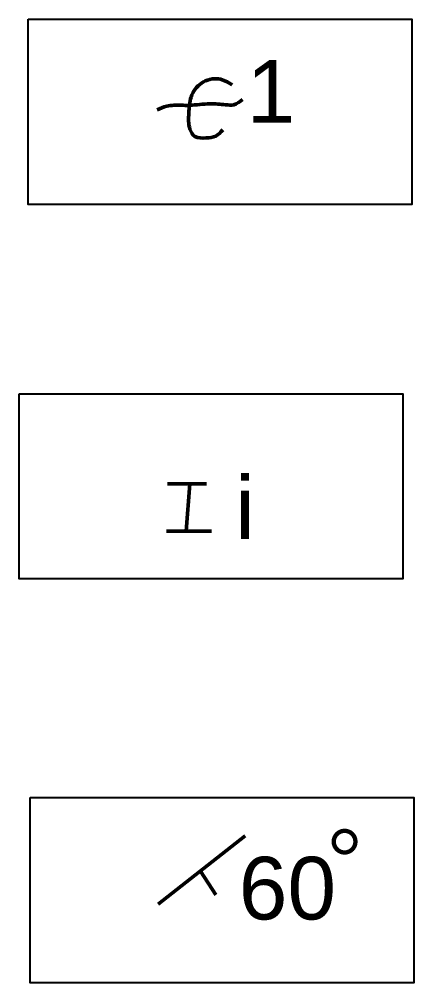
# Model space of a CAD drawing. Header units: millimetres. Extents: x 417511 to 419139, y 2845303 to 2846491.
# Drawn here: x 418718.7 to 418781.7, y 2845840.6 to 2845994.4 of the extents above; entities that cross this region are included whole.
import ezdxf

# ---------------------------------------------------------------- set-up
doc = ezdxf.new("R2010")
doc.units = ezdxf.units.MM
doc.header["$LTSCALE"] = 0.3
doc.layers.add('图例', color=7, linetype='Continuous')
doc.styles.get("Standard").update_dxf_attribs({"font": 'arial.ttf'})

msp = doc.modelspace()

# ---------------------------------------------------------------- linework, layer by layer
at = {"layer": '图例', "linetype": 'ByBlock', "lineweight": 50}
for p, q in [((418745.95, 2845920.24), (418745.33, 2845912.73)), ((418742.2, 2845912.73), (418749.38, 2845912.73)), ((418754.79, 2845864.07), (418740.9, 2845853.19)), ((418747.63, 2845858.46), (418750.07, 2845854.66))]:
    msp.add_line(p, q, dxfattribs=at)
at = {"layer": '图例', "linetype": 'ByBlock', "lineweight": -3}
for points in [[(418720.13, 2845994.42), (418781.34, 2845994.42), (418781.34, 2845964.87), (418720.13, 2845964.87)], [(418718.71, 2845934.65), (418779.92, 2845934.65), (418779.92, 2845905.1), (418718.71, 2845905.1)], [(418720.46, 2845870.18), (418781.67, 2845870.18), (418781.67, 2845840.63), (418720.46, 2845840.63)]]:
    msp.add_lwpolyline(points, close=True, dxfattribs=at)
at = {"layer": '图例', "linetype": 'ByBlock', "lineweight": 50}
msp.add_lwpolyline([(418742.35, 2845920.24), (418744.65, 2845920.24), (418746.51, 2845920.24), (418748.57, 2845920.24)], dxfattribs=at)
for points in [[(418752.69, 2845983.97), (418750.53, 2845984.9), (418747.8, 2845984.24), (418746.15, 2845982.01), (418745.78, 2845979.45), (418745.95, 2845976.88), (418746.74, 2845975.72), (418748.55, 2845975.49), (418750.06, 2845975.76), (418751.2, 2845976.78)], [(418740.7, 2845979.96), (418742.25, 2845980.54), (418744.53, 2845980.69), (418745.88, 2845980.69), (418749.15, 2845980.92), (418751.64, 2845980.77), (418752.94, 2845980.78), (418754.36, 2845981.63)]]:
    msp.add_spline(points, degree=3, dxfattribs=at)

# ---------------------------------------------------------------- texts
at = {"layer": '图例', "linetype": 'ByBlock', "lineweight": -3, "insert": (418755, 2845987.91), "char_height": 10, "attachment_point": 1}
msp.add_mtext_dynamic_manual_height_columns('1', width=5.9746, gutter_width=25, heights=[0], dxfattribs=at)
at = {"layer": '图例', "linetype": 'ByBlock', "lineweight": 50, "char_height": 10, "attachment_point": 1}
for s, width, insert in [('i', 4.6502, (418753.19, 2845921.47)), ('{\\fSimSun|b0|i0|c134|p2;。}', 3.5688, (418767.98, 2845871.9)), ('60', 5.4972, (418753.74, 2845860.73))]:
    msp.add_mtext_dynamic_manual_height_columns(s, width=width, gutter_width=25, heights=[0], dxfattribs=dict(at, insert=insert))

doc.saveas('drawing.dxf')
